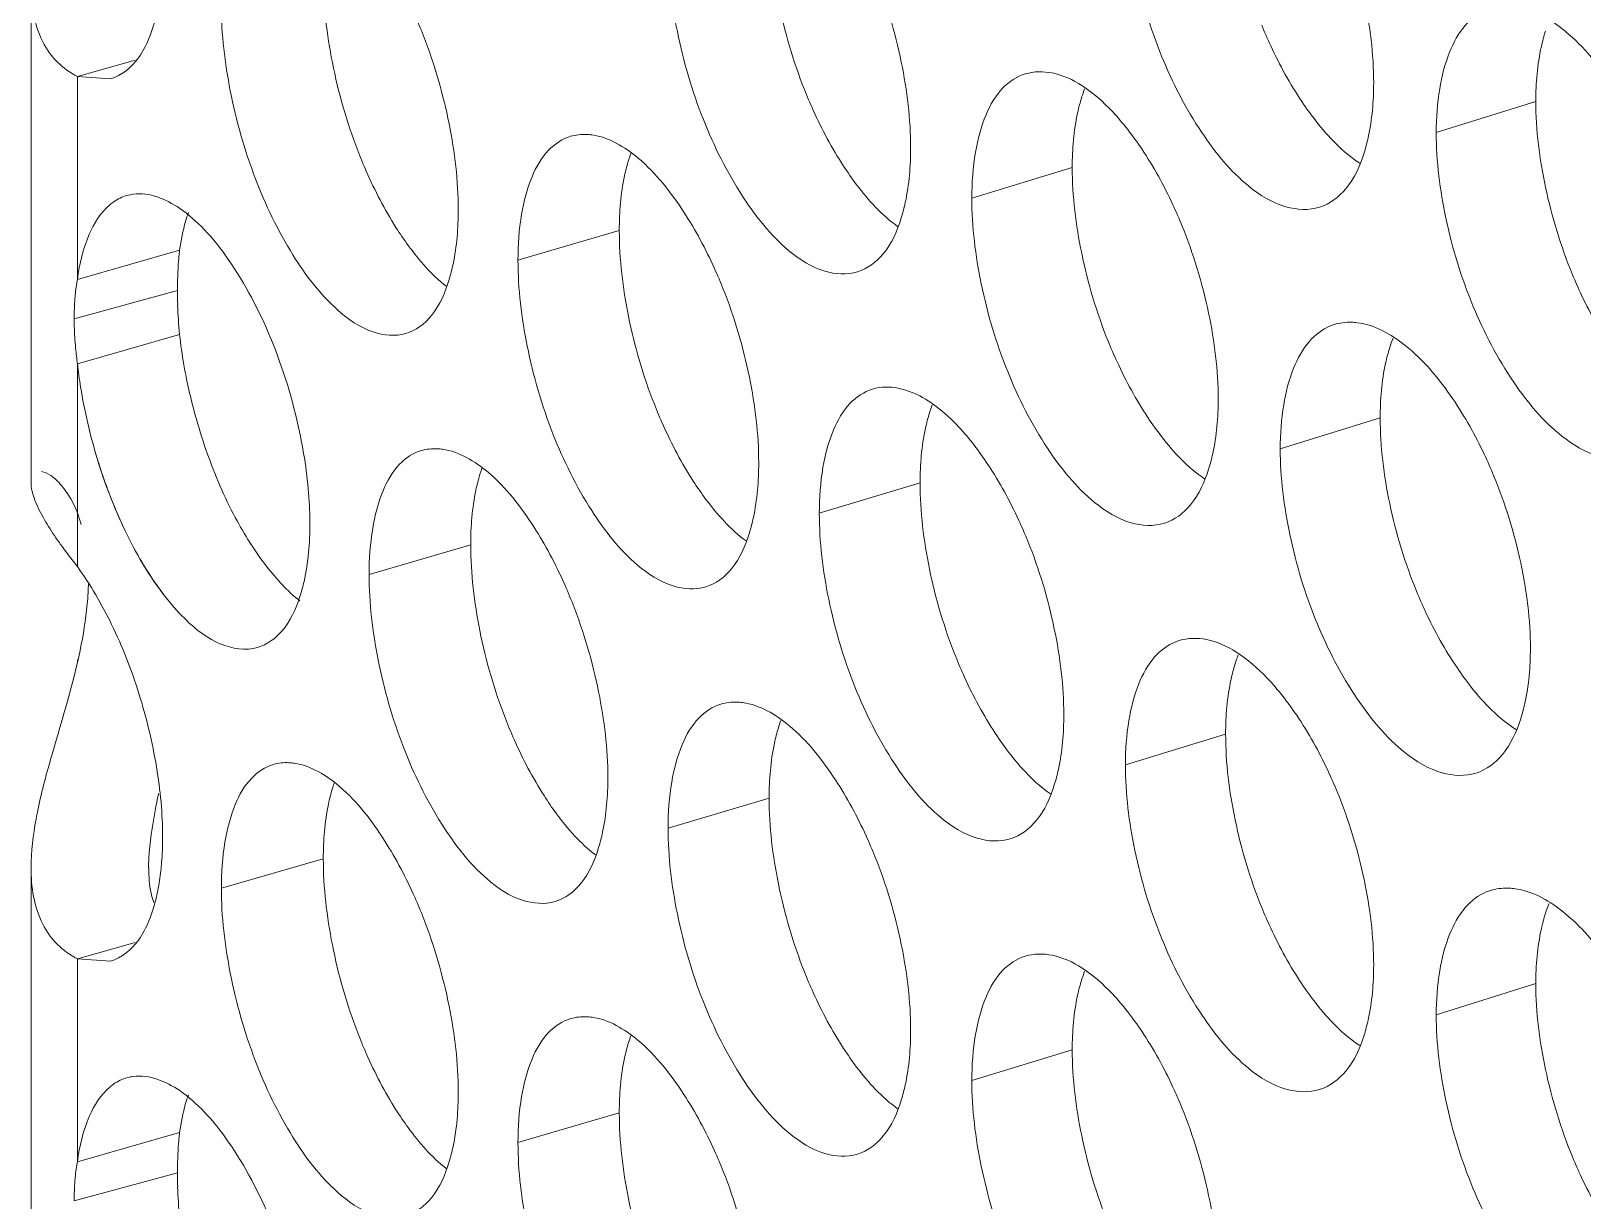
# Model space of a CAD drawing. Header units: millimetres. Extents: x 1177 to 4147, y 93 to 2194.
# Drawn here: x 2491.77 to 2505.62, y 975.15 to 985.6 of the extents above; entities that cross this region are included whole.
import ezdxf

# ---------------------------------------------------------------- set-up
doc = ezdxf.new("R2010")
doc.units = ezdxf.units.MM
doc.header["$LTSCALE"] = 0.1
doc.layers.get('0').update_dxf_attribs({"lineweight": 13})
doc.layers.add('标注', color=251, linetype='Continuous', lineweight=9)

# ---------------------------------------------------------------- blocks, each defined once
blk = doc.blocks.new('02')
for p, q in [((4328.801, 993.5), (4328.801, 999.845)), ((4329.392, 996.095), (4329.392, 998.682)), ((4328.801, 982.25), (4328.801, 988.593)), ((4329.392, 984.845), (4329.392, 987.432))]:
    blk.add_line(p, q)
at = {"layer": '标注'}
for p, q in [((4330.127, 998.891), (4329.392, 998.682)), ((4329.392, 998.682), (4329.813, 998.652)), ((4347.992, 998.365), (4346.722, 997.966)), ((4342.08, 997.521), (4340.799, 997.131)), ((4336.303, 996.719), (4335.011, 996.338)), ((4330.695, 996.467), (4329.392, 996.095)), ((4330.695, 996.467), (4329.392, 996.095)), ((4330.668, 995.953), (4329.351, 995.594)), ((4330.668, 995.953), (4329.351, 995.594)), ((4330.695, 995.391), (4329.392, 995.019)), ((4330.695, 995.391), (4329.392, 995.019)), ((4329.392, 992.432), (4329.392, 995.019)), ((4346.007, 994.329), (4344.733, 993.933)), ((4340.139, 993.499), (4338.854, 993.112)), ((4334.408, 992.71), (4333.112, 992.333)), ((4334.408, 992.71), (4333.112, 992.333)), ((4329.392, 991.21), (4329.392, 991.248)), ((4344.036, 990.298), (4342.758, 989.905)), ((4338.214, 989.482), (4336.925, 989.098)), ((4338.214, 989.482), (4336.925, 989.098)), ((4332.528, 988.707), (4331.228, 988.332)), ((4330.127, 987.641), (4329.392, 987.432)), ((4329.392, 987.432), (4329.813, 987.402)), ((4347.992, 987.115), (4346.722, 986.716)), ((4342.08, 986.271), (4340.799, 985.881)), ((4342.08, 986.271), (4340.799, 985.881)), ((4336.303, 985.469), (4335.011, 985.088)), ((4330.695, 985.217), (4329.392, 984.845)), ((4330.668, 984.703), (4329.351, 984.344))]:
    blk.add_line(p, q, dxfattribs=at)
for centre, radius, start, end in [((4344.003, 997.854), 1.889, 159.2059, 162.6715), ((4338.27, 997.048), 1.933, 160.2403, 163.0029), ((4330.173, 996.636), 0.55, 97.1735, 105.9366), ((4330.173, 996.636), 0.55, 97.1735, 105.9366), ((4331.697, 995.679), 2.342, 169.768, 173.6853), ((4331.697, 995.679), 2.342, 169.768, 173.6853), ((4335.848, 995.955), 5.18, 178.0496, 180.0207), ((4335.848, 995.955), 5.18, 178.0496, 180.0207), ((4336.345, 995.954), 5.677, 180.0086, 181.863), ((4336.345, 995.954), 5.677, 180.0086, 181.863), ((4336.687, 995.966), 6.02, 181.871, 185.483), ((4336.687, 995.966), 6.02, 181.871, 185.483), ((4336.712, 996.054), 6.053, 186.2893, 189.956), ((4336.712, 996.054), 6.053, 186.2893, 189.956), ((4345.609, 994.915), 0.633, 107.3212, 111.9576), ((4333.9, 995.641), 4.55, 185.3339, 187.8588), ((4333.9, 995.641), 4.55, 185.3339, 187.8588), ((4347.904, 994.664), 1.862, 158.5276, 162.4554), ((4342.076, 993.831), 1.903, 159.5485, 162.781), ((4336.39, 993.039), 1.95, 160.5892, 163.1153), ((4336.39, 993.039), 1.95, 160.5892, 163.1153), ((4343.627, 990.894), 0.623, 107.151, 111.3587), ((4345.946, 990.632), 1.875, 158.8656, 162.563), ((4340.165, 989.812), 1.918, 159.8933, 162.8914), ((4340.165, 989.812), 1.918, 159.8933, 162.8914), ((4334.526, 989.033), 1.966, 160.9402, 163.2288), ((4332.677, 988.598), 2.377, 177.2621, 180.0726), ((4347.607, 987.691), 0.642, 107.4921, 112.5473), ((4349.877, 987.45), 1.849, 158.192, 162.3487), ((4344.003, 986.604), 1.889, 159.2059, 162.6715), ((4344.003, 986.604), 1.889, 159.2059, 162.6715), ((4338.27, 985.798), 1.933, 160.2403, 163.0029), ((4330.173, 985.386), 0.55, 97.1735, 105.9366), ((4331.697, 984.429), 2.342, 169.768, 173.6853), ((4335.848, 984.705), 5.18, 178.0496, 180.0207), ((4336.345, 984.704), 5.677, 180.0086, 181.863), ((4336.687, 984.716), 6.02, 181.871, 185.483)]:
    blk.add_arc(centre, radius, start, end, dxfattribs=at)
for points, knots in [([(4342.758, 1001.155), (4342.758, 1000.788), (4342.853, 1000.032), (4343.179, 998.951), (4343.667, 998.002), (4344.099, 997.471), (4344.336, 997.279)], [0, 0, 0, 0, 0.256412, 0.529221, 0.786254, 1, 1, 1, 1]), ([(4338.214, 1000.732), (4338.214, 1000.365), (4338.307, 999.609), (4338.52, 998.879), (4338.664, 998.517)], [0, 0, 0, 0, 0.484725, 1, 1, 1, 1]), ([(4345.924, 998.602), (4345.924, 998.968), (4345.828, 999.724), (4345.607, 1000.451), (4345.459, 1000.811)], [0, 0, 0, 0, 0.484437, 1, 1, 1, 1]), ([(4336.925, 1000.348), (4336.925, 999.981), (4337.018, 999.225), (4337.335, 998.142), (4337.812, 997.191), (4338.234, 996.655), (4338.467, 996.461)], [0, 0, 0, 0, 0.256988, 0.530284, 0.787246, 1, 1, 1, 1]), ([(4333.805, 999.201), (4333.77, 999.29), (4333.629, 999.629), (4333.458, 999.955), (4333.312, 1000.183)], [0, 0, 0, 0, 0.260824, 1, 1, 1, 1]), ([(4332.528, 999.957), (4332.528, 999.59), (4332.618, 998.833), (4332.827, 998.102), (4332.967, 997.739)], [0, 0, 0, 0, 0.484841, 1, 1, 1, 1]), ([(4340.019, 997.773), (4340.019, 998.139), (4339.925, 998.895), (4339.709, 999.624), (4339.564, 999.986)], [0, 0, 0, 0, 0.484554, 1, 1, 1, 1]), ([(4328.801, 999.845), (4328.8, 999.6), (4328.855, 999.233), (4329.123, 998.854), (4329.299, 998.728), (4329.392, 998.682)], [0, 0, 0, 0, 0.536627, 0.771347, 1, 1, 1, 1]), ([(4331.228, 999.582), (4331.228, 999.219), (4331.318, 998.47), (4331.622, 997.395), (4332.079, 996.445), (4332.485, 995.905), (4332.711, 995.705)], [0, 0, 0, 0, 0.256731, 0.529807, 0.786809, 1, 1, 1, 1]), ([(4347.36, 999.534), (4347.258, 999.491), (4347.058, 999.333), (4346.865, 998.971), (4346.746, 998.502), (4346.722, 998.153), (4346.722, 997.966)], [0, 0, 0, 0, 0.188092, 0.412143, 0.683021, 1, 1, 1, 1]), ([(4348.939, 998.608), (4348.766, 998.861), (4348.428, 999.277), (4347.935, 999.551), (4347.711, 999.578)], [0, 0, 0, 0, 0.576575, 1, 1, 1, 1]), ([(4329.813, 998.652), (4329.956, 998.693), (4330.159, 998.864), (4330.317, 999.176), (4330.376, 999.37), (4330.401, 999.475)], [0, 0, 0, 0, 0.426718, 0.691609, 1, 1, 1, 1]), ([(4344.496, 999.336), (4344.532, 999.248), (4344.679, 998.911), (4344.857, 998.587), (4345.008, 998.361)], [0, 0, 0, 0, 0.260408, 1, 1, 1, 1]), ([(4334.249, 996.985), (4334.249, 997.352), (4334.157, 998.108), (4333.946, 998.838), (4333.805, 999.201)], [0, 0, 0, 0, 0.48467, 1, 1, 1, 1]), ([(4348.115, 999.261), (4348.095, 999.196), (4348.017, 998.903), (4347.992, 998.598), (4347.992, 998.365)], [0, 0, 0, 0, 0.226033, 1, 1, 1, 1]), ([(4342.966, 997.758), (4342.854, 997.926), (4342.627, 998.223), (4342.244, 998.565), (4341.855, 998.75), (4341.59, 998.749), (4341.48, 998.715)], [0, 0, 0, 0, 0.324351, 0.596195, 0.815556, 1, 1, 1, 1]), ([(4341.48, 998.715), (4341.372, 998.683), (4341.157, 998.538), (4340.95, 998.172), (4340.824, 997.689), (4340.799, 997.327), (4340.799, 997.131)], [0, 0, 0, 0, 0.184776, 0.405862, 0.677804, 1, 1, 1, 1]), ([(4345.802, 997.707), (4345.822, 997.772), (4345.899, 998.064), (4345.924, 998.368), (4345.924, 998.602)], [0, 0, 0, 0, 0.225969, 1, 1, 1, 1]), ([(4338.664, 998.517), (4338.699, 998.428), (4338.842, 998.091), (4339.016, 997.766), (4339.164, 997.539)], [0, 0, 0, 0, 0.260671, 1, 1, 1, 1]), ([(4342.2, 998.417), (4342.18, 998.352), (4342.104, 998.059), (4342.08, 997.755), (4342.08, 997.521)], [0, 0, 0, 0, 0.225626, 1, 1, 1, 1]), ([(4345.008, 998.361), (4345.065, 998.277), (4345.275, 997.986), (4345.529, 997.718), (4345.746, 997.576)], [0, 0, 0, 0, 0.280712, 1, 1, 1, 1]), ([(4347.992, 998.365), (4347.992, 997.998), (4348.089, 997.242), (4348.311, 996.515), (4348.46, 996.155)], [0, 0, 0, 0, 0.484532, 1, 1, 1, 1]), ([(4346.722, 997.966), (4346.722, 997.599), (4346.819, 996.843), (4347.149, 995.763), (4347.646, 994.816), (4348.084, 994.287), (4348.324, 994.097)], [0, 0, 0, 0, 0.256026, 0.528509, 0.78559, 1, 1, 1, 1]), ([(4335.681, 997.919), (4335.576, 997.888), (4335.362, 997.744), (4335.16, 997.379), (4335.035, 996.897), (4335.011, 996.535), (4335.011, 996.338)], [0, 0, 0, 0, 0.18233, 0.402579, 0.67547, 1, 1, 1, 1]), ([(4335.955, 997.937), (4335.931, 997.94), (4335.84, 997.949), (4335.747, 997.938), (4335.681, 997.919)], [0, 0, 0, 0, 0.259303, 1, 1, 1, 1]), ([(4337.128, 996.95), (4336.963, 997.204), (4336.645, 997.62), (4336.171, 997.906), (4335.955, 997.937)], [0, 0, 0, 0, 0.581214, 1, 1, 1, 1]), ([(4339.899, 996.879), (4339.919, 996.944), (4339.995, 997.236), (4340.019, 997.54), (4340.019, 997.773)], [0, 0, 0, 0, 0.225563, 1, 1, 1, 1]), ([(4343.479, 996.781), (4343.443, 996.87), (4343.296, 997.208), (4343.118, 997.532), (4342.966, 997.758)], [0, 0, 0, 0, 0.260387, 1, 1, 1, 1]), ([(4332.967, 997.739), (4333.001, 997.65), (4333.141, 997.311), (4333.311, 996.985), (4333.455, 996.757)], [0, 0, 0, 0, 0.260931, 1, 1, 1, 1]), ([(4336.421, 997.614), (4336.401, 997.549), (4336.327, 997.256), (4336.303, 996.952), (4336.303, 996.719)], [0, 0, 0, 0, 0.225225, 1, 1, 1, 1]), ([(4345.235, 997.015), (4345.365, 997.056), (4345.625, 997.256), (4345.75, 997.544), (4345.802, 997.707)], [0, 0, 0, 0, 0.444646, 1, 1, 1, 1]), ([(4339.164, 997.539), (4339.217, 997.458), (4339.414, 997.176), (4339.651, 996.915), (4339.853, 996.77)], [0, 0, 0, 0, 0.279659, 1, 1, 1, 1]), ([(4342.08, 997.521), (4342.08, 997.155), (4342.174, 996.398), (4342.391, 995.67), (4342.537, 995.309)], [0, 0, 0, 0, 0.484648, 1, 1, 1, 1]), ([(4330.022, 997.166), (4329.963, 997.149), (4329.887, 997.111), (4329.821, 997.06), (4329.805, 997.047)], [0, 0, 0, 0, 0.740858, 1, 1, 1, 1]), ([(4330.022, 997.166), (4329.963, 997.149), (4329.887, 997.111), (4329.821, 997.06), (4329.805, 997.047)], [0, 0, 0, 0, 0.740858, 1, 1, 1, 1]), ([(4331.316, 996.35), (4331.223, 996.484), (4331.035, 996.722), (4330.662, 997.059), (4330.309, 997.208), (4330.104, 997.183)], [0, 0, 0, 0, 0.320968, 0.5929, 1, 1, 1, 1]), ([(4331.316, 996.35), (4331.223, 996.484), (4331.035, 996.722), (4330.662, 997.059), (4330.309, 997.208), (4330.104, 997.183)], [0, 0, 0, 0, 0.320968, 0.5929, 1, 1, 1, 1]), ([(4344.336, 997.279), (4344.475, 997.167), (4344.755, 996.992), (4345.098, 996.973), (4345.235, 997.015)], [0, 0, 0, 0, 0.555309, 1, 1, 1, 1]), ([(4329.805, 997.047), (4329.689, 996.948), (4329.497, 996.636), (4329.419, 996.292), (4329.392, 996.095)], [0, 0, 0, 0, 0.434523, 1, 1, 1, 1]), ([(4329.805, 997.047), (4329.689, 996.948), (4329.497, 996.636), (4329.419, 996.292), (4329.392, 996.095)], [0, 0, 0, 0, 0.434523, 1, 1, 1, 1]), ([(4334.132, 996.092), (4334.152, 996.157), (4334.226, 996.449), (4334.249, 996.752), (4334.249, 996.985)], [0, 0, 0, 0, 0.225161, 1, 1, 1, 1]), ([(4340.799, 997.131), (4340.799, 996.765), (4340.893, 996.008), (4341.216, 994.927), (4341.7, 993.977), (4342.129, 993.444), (4342.365, 993.252)], [0, 0, 0, 0, 0.256604, 0.529576, 0.786585, 1, 1, 1, 1]), ([(4330.808, 996.946), (4330.795, 996.91), (4330.744, 996.753), (4330.712, 996.592), (4330.695, 996.467)], [0, 0, 0, 0, 0.232223, 1, 1, 1, 1]), ([(4330.808, 996.946), (4330.795, 996.91), (4330.744, 996.753), (4330.712, 996.592), (4330.695, 996.467)], [0, 0, 0, 0, 0.232223, 1, 1, 1, 1]), ([(4337.629, 995.97), (4337.594, 996.059), (4337.45, 996.397), (4337.276, 996.722), (4337.128, 996.95)], [0, 0, 0, 0, 0.26065, 1, 1, 1, 1]), ([(4339.34, 996.19), (4339.469, 996.229), (4339.727, 996.429), (4339.848, 996.716), (4339.899, 996.879)], [0, 0, 0, 0, 0.441719, 1, 1, 1, 1]), ([(4343.941, 994.571), (4343.941, 994.937), (4343.845, 995.693), (4343.626, 996.421), (4343.479, 996.781)], [0, 0, 0, 0, 0.484476, 1, 1, 1, 1]), ([(4333.455, 996.757), (4333.505, 996.679), (4333.689, 996.407), (4333.909, 996.154), (4334.096, 996.008)], [0, 0, 0, 0, 0.278486, 1, 1, 1, 1]), ([(4336.303, 996.719), (4336.303, 996.352), (4336.395, 995.596), (4336.607, 994.866), (4336.75, 994.503)], [0, 0, 0, 0, 0.484764, 1, 1, 1, 1]), ([(4330.695, 996.467), (4330.692, 996.44), (4330.68, 996.328), (4330.674, 996.216), (4330.671, 996.131)], [0, 0, 0, 0, 0.242582, 1, 1, 1, 1]), ([(4330.695, 996.467), (4330.692, 996.44), (4330.68, 996.328), (4330.674, 996.216), (4330.671, 996.131)], [0, 0, 0, 0, 0.242582, 1, 1, 1, 1]), ([(4338.467, 996.461), (4338.602, 996.349), (4338.872, 996.173), (4339.207, 996.149), (4339.34, 996.19)], [0, 0, 0, 0, 0.557203, 1, 1, 1, 1]), ([(4332.225, 994.15), (4332.14, 994.557), (4331.905, 995.323), (4331.535, 996.037), (4331.316, 996.35)], [0, 0, 0, 0, 0.521078, 1, 1, 1, 1]), ([(4332.225, 994.15), (4332.14, 994.557), (4331.905, 995.323), (4331.535, 996.037), (4331.316, 996.35)], [0, 0, 0, 0, 0.521078, 1, 1, 1, 1]), ([(4335.011, 996.338), (4335.011, 995.972), (4335.103, 995.217), (4335.417, 994.135), (4335.888, 993.184), (4336.305, 992.647), (4336.536, 992.451)], [0, 0, 0, 0, 0.257025, 0.530351, 0.787311, 1, 1, 1, 1]), ([(4333.581, 995.405), (4333.709, 995.442), (4333.965, 995.643), (4334.083, 995.929), (4334.132, 996.092)], [0, 0, 0, 0, 0.438663, 1, 1, 1, 1]), ([(4338.081, 993.756), (4338.081, 994.122), (4337.987, 994.878), (4337.773, 995.607), (4337.629, 995.97)], [0, 0, 0, 0, 0.484593, 1, 1, 1, 1]), ([(4348.46, 996.155), (4348.496, 996.067), (4348.645, 995.73), (4348.826, 995.408), (4348.98, 995.183)], [0, 0, 0, 0, 0.260232, 1, 1, 1, 1]), ([(4329.369, 995.936), (4329.366, 995.909), (4329.355, 995.795), (4329.351, 995.681), (4329.351, 995.594)], [0, 0, 0, 0, 0.240746, 1, 1, 1, 1]), ([(4329.369, 995.936), (4329.366, 995.909), (4329.355, 995.795), (4329.351, 995.681), (4329.351, 995.594)], [0, 0, 0, 0, 0.240746, 1, 1, 1, 1]), ([(4329.351, 995.594), (4329.351, 995.563), (4329.353, 995.438), (4329.36, 995.313), (4329.369, 995.218)], [0, 0, 0, 0, 0.242279, 1, 1, 1, 1]), ([(4329.351, 995.594), (4329.351, 995.563), (4329.353, 995.438), (4329.36, 995.313), (4329.369, 995.218)], [0, 0, 0, 0, 0.242279, 1, 1, 1, 1]), ([(4332.711, 995.705), (4332.843, 995.587), (4333.109, 995.399), (4333.448, 995.366), (4333.581, 995.405)], [0, 0, 0, 0, 0.561342, 1, 1, 1, 1]), ([(4345.373, 995.502), (4345.27, 995.46), (4345.069, 995.304), (4344.876, 994.941), (4344.756, 994.472), (4344.733, 994.121), (4344.733, 993.933)], [0, 0, 0, 0, 0.187225, 0.410841, 0.682034, 1, 1, 1, 1]), ([(4345.714, 995.543), (4345.689, 995.546), (4345.59, 995.554), (4345.49, 995.541), (4345.421, 995.519)], [0, 0, 0, 0, 0.259055, 1, 1, 1, 1]), ([(4346.933, 994.57), (4346.761, 994.823), (4346.426, 995.239), (4345.936, 995.515), (4345.714, 995.543)], [0, 0, 0, 0, 0.577332, 1, 1, 1, 1]), ([(4342.537, 995.309), (4342.573, 995.22), (4342.718, 994.883), (4342.895, 994.559), (4343.045, 994.332)], [0, 0, 0, 0, 0.260496, 1, 1, 1, 1]), ([(4346.129, 995.225), (4346.108, 995.16), (4346.031, 994.867), (4346.007, 994.563), (4346.007, 994.329)], [0, 0, 0, 0, 0.225897, 1, 1, 1, 1]), ([(4329.392, 995.019), (4329.403, 994.92), (4329.459, 994.512), (4329.554, 994.11), (4329.644, 993.812)], [0, 0, 0, 0, 0.243528, 1, 1, 1, 1]), ([(4329.392, 995.019), (4329.403, 994.92), (4329.459, 994.512), (4329.554, 994.11), (4329.644, 993.812)], [0, 0, 0, 0, 0.243528, 1, 1, 1, 1]), ([(4330.75, 995.007), (4330.762, 994.939), (4330.815, 994.661), (4330.885, 994.387), (4330.947, 994.184)], [0, 0, 0, 0, 0.247361, 1, 1, 1, 1]), ([(4330.75, 995.007), (4330.762, 994.939), (4330.815, 994.661), (4330.885, 994.387), (4330.947, 994.184)], [0, 0, 0, 0, 0.247361, 1, 1, 1, 1]), ([(4339.532, 994.695), (4339.425, 994.663), (4339.21, 994.518), (4339.005, 994.153), (4338.879, 993.671), (4338.854, 993.308), (4338.854, 993.112)], [0, 0, 0, 0, 0.183968, 0.404776, 0.677031, 1, 1, 1, 1]), ([(4341.005, 993.734), (4340.894, 993.902), (4340.692, 994.168), (4340.368, 994.473), (4340.08, 994.651), (4339.797, 994.734), (4339.613, 994.72), (4339.532, 994.695)], [0, 0, 0, 0, 0.324474, 0.533713, 0.711862, 0.863947, 1, 1, 1, 1]), ([(4336.75, 994.503), (4336.785, 994.414), (4336.926, 994.076), (4337.099, 993.751), (4337.246, 993.524)], [0, 0, 0, 0, 0.260758, 1, 1, 1, 1]), ([(4340.259, 994.394), (4340.239, 994.329), (4340.164, 994.037), (4340.139, 993.733), (4340.139, 993.499)], [0, 0, 0, 0, 0.225492, 1, 1, 1, 1]), ([(4343.819, 993.676), (4343.84, 993.741), (4343.916, 994.033), (4343.941, 994.337), (4343.941, 994.571)], [0, 0, 0, 0, 0.225833, 1, 1, 1, 1]), ([(4347.454, 993.596), (4347.417, 993.684), (4347.268, 994.021), (4347.087, 994.345), (4346.933, 994.57)], [0, 0, 0, 0, 0.260211, 1, 1, 1, 1]), ([(4343.045, 994.332), (4343.1, 994.25), (4343.306, 993.961), (4343.555, 993.696), (4343.766, 993.552)], [0, 0, 0, 0, 0.280375, 1, 1, 1, 1]), ([(4346.007, 994.329), (4346.007, 993.962), (4346.102, 993.206), (4346.323, 992.479), (4346.471, 992.118)], [0, 0, 0, 0, 0.484571, 1, 1, 1, 1]), ([(4330.947, 994.184), (4330.977, 994.084), (4331.104, 993.699), (4331.264, 993.324), (4331.406, 993.058)], [0, 0, 0, 0, 0.257432, 1, 1, 1, 1]), ([(4330.947, 994.184), (4330.977, 994.084), (4331.104, 993.699), (4331.264, 993.324), (4331.406, 993.058)], [0, 0, 0, 0, 0.257432, 1, 1, 1, 1]), ([(4332.357, 992.982), (4332.357, 993.075), (4332.344, 993.467), (4332.287, 993.857), (4332.225, 994.15)], [0, 0, 0, 0, 0.236743, 1, 1, 1, 1]), ([(4332.357, 992.982), (4332.357, 993.075), (4332.344, 993.467), (4332.287, 993.857), (4332.225, 994.15)], [0, 0, 0, 0, 0.236743, 1, 1, 1, 1]), ([(4348.324, 994.097), (4348.466, 993.985), (4348.753, 993.81), (4349.101, 993.795), (4349.24, 993.839)], [0, 0, 0, 0, 0.554103, 1, 1, 1, 1]), ([(4329.644, 993.812), (4329.675, 993.712), (4329.801, 993.327), (4329.962, 992.952), (4330.104, 992.686)], [0, 0, 0, 0, 0.257377, 1, 1, 1, 1]), ([(4329.644, 993.812), (4329.762, 993.425), (4330.041, 992.724), (4330.459, 992.087), (4330.696, 991.836)], [0, 0, 0, 0, 0.540054, 1, 1, 1, 1]), ([(4333.779, 993.913), (4333.673, 993.882), (4333.461, 993.738), (4333.26, 993.374), (4333.136, 992.892), (4333.112, 992.529), (4333.112, 992.333)], [0, 0, 0, 0, 0.181499, 0.401469, 0.674683, 1, 1, 1, 1]), ([(4333.779, 993.913), (4333.673, 993.882), (4333.461, 993.738), (4333.26, 993.374), (4333.136, 992.892), (4333.112, 992.529), (4333.112, 992.333)], [0, 0, 0, 0, 0.181499, 0.401469, 0.674683, 1, 1, 1, 1]), ([(4334.048, 993.929), (4334.025, 993.933), (4333.935, 993.941), (4333.843, 993.931), (4333.779, 993.913)], [0, 0, 0, 0, 0.259359, 1, 1, 1, 1]), ([(4334.048, 993.929), (4334.025, 993.933), (4333.935, 993.941), (4333.843, 993.931), (4333.779, 993.913)], [0, 0, 0, 0, 0.259359, 1, 1, 1, 1]), ([(4335.213, 992.939), (4335.049, 993.194), (4334.734, 993.61), (4334.263, 993.898), (4334.048, 993.929)], [0, 0, 0, 0, 0.582011, 1, 1, 1, 1]), ([(4335.213, 992.939), (4335.049, 993.194), (4334.734, 993.61), (4334.263, 993.898), (4334.048, 993.929)], [0, 0, 0, 0, 0.582011, 1, 1, 1, 1]), ([(4344.733, 993.933), (4344.733, 993.567), (4344.829, 992.81), (4345.156, 991.729), (4345.649, 990.782), (4346.084, 990.252), (4346.323, 990.061)], [0, 0, 0, 0, 0.256219, 0.528865, 0.785923, 1, 1, 1, 1]), ([(4328.932, 993.645), (4328.974, 993.64), (4329.073, 993.59), (4329.281, 993.385), (4329.389, 993.149), (4329.441, 992.971)], [0, 0, 0, 0, 0.148198, 0.361925, 1, 1, 1, 1]), ([(4334.524, 993.605), (4334.505, 993.54), (4334.431, 993.247), (4334.408, 992.944), (4334.408, 992.71)], [0, 0, 0, 0, 0.225092, 1, 1, 1, 1]), ([(4334.524, 993.605), (4334.505, 993.54), (4334.431, 993.247), (4334.408, 992.944), (4334.408, 992.71)], [0, 0, 0, 0, 0.225092, 1, 1, 1, 1]), ([(4337.962, 992.862), (4337.982, 992.927), (4338.056, 993.219), (4338.081, 993.523), (4338.081, 993.756)], [0, 0, 0, 0, 0.225428, 1, 1, 1, 1]), ([(4341.514, 992.756), (4341.478, 992.845), (4341.332, 993.183), (4341.155, 993.507), (4341.005, 993.734)], [0, 0, 0, 0, 0.260475, 1, 1, 1, 1]), ([(4343.255, 992.985), (4343.385, 993.025), (4343.644, 993.225), (4343.768, 993.514), (4343.819, 993.676)], [0, 0, 0, 0, 0.443684, 1, 1, 1, 1]), ([(4347.923, 991.388), (4347.923, 991.754), (4347.825, 992.509), (4347.603, 993.236), (4347.454, 993.596)], [0, 0, 0, 0, 0.484398, 1, 1, 1, 1]), ([(4328.954, 993.061), (4328.91, 993.141), (4328.841, 993.281), (4328.801, 993.436), (4328.801, 993.5)], [0, 0, 0, 0, 0.58968, 1, 1, 1, 1]), ([(4337.246, 993.524), (4337.297, 993.444), (4337.491, 993.165), (4337.721, 992.907), (4337.919, 992.761)], [0, 0, 0, 0, 0.279282, 1, 1, 1, 1]), ([(4340.139, 993.499), (4340.139, 993.133), (4340.233, 992.376), (4340.448, 991.647), (4340.593, 991.286)], [0, 0, 0, 0, 0.484687, 1, 1, 1, 1]), ([(4342.365, 993.252), (4342.502, 993.14), (4342.779, 992.964), (4343.119, 992.944), (4343.255, 992.985)], [0, 0, 0, 0, 0.555929, 1, 1, 1, 1]), ([(4329.392, 992.432), (4329.347, 992.489), (4329.191, 992.691), (4329.044, 992.901), (4328.954, 993.061)], [0, 0, 0, 0, 0.283462, 1, 1, 1, 1]), ([(4331.406, 993.058), (4331.522, 992.842), (4331.761, 992.459), (4332.068, 992.123), (4332.228, 991.996)], [0, 0, 0, 0, 0.545672, 1, 1, 1, 1]), ([(4331.406, 993.058), (4331.522, 992.842), (4331.761, 992.459), (4332.068, 992.123), (4332.228, 991.996)], [0, 0, 0, 0, 0.545672, 1, 1, 1, 1]), ([(4338.854, 993.112), (4338.854, 992.746), (4338.948, 991.989), (4339.268, 990.907), (4339.749, 989.957), (4340.174, 989.422), (4340.408, 989.229)], [0, 0, 0, 0, 0.256797, 0.52993, 0.786916, 1, 1, 1, 1]), ([(4332.225, 992.039), (4332.248, 992.107), (4332.331, 992.414), (4332.357, 992.735), (4332.357, 992.982)], [0, 0, 0, 0, 0.223003, 1, 1, 1, 1]), ([(4332.225, 992.039), (4332.248, 992.107), (4332.331, 992.414), (4332.357, 992.735), (4332.357, 992.982)], [0, 0, 0, 0, 0.223003, 1, 1, 1, 1]), ([(4335.709, 991.958), (4335.674, 992.047), (4335.532, 992.385), (4335.36, 992.711), (4335.213, 992.939)], [0, 0, 0, 0, 0.260737, 1, 1, 1, 1]), ([(4335.709, 991.958), (4335.674, 992.047), (4335.532, 992.385), (4335.36, 992.711), (4335.213, 992.939)], [0, 0, 0, 0, 0.260737, 1, 1, 1, 1]), ([(4337.405, 992.174), (4337.534, 992.212), (4337.791, 992.412), (4337.911, 992.699), (4337.962, 992.862)], [0, 0, 0, 0, 0.440715, 1, 1, 1, 1]), ([(4330.104, 992.686), (4330.148, 992.604), (4330.32, 992.303), (4330.523, 992.02), (4330.696, 991.836)], [0, 0, 0, 0, 0.271397, 1, 1, 1, 1]), ([(4334.408, 992.71), (4334.408, 992.344), (4334.499, 991.587), (4334.709, 990.857), (4334.851, 990.494)], [0, 0, 0, 0, 0.484802, 1, 1, 1, 1]), ([(4334.408, 992.71), (4334.408, 992.344), (4334.499, 991.587), (4334.709, 990.857), (4334.851, 990.494)], [0, 0, 0, 0, 0.484802, 1, 1, 1, 1]), ([(4341.972, 990.545), (4341.972, 990.911), (4341.877, 991.667), (4341.66, 992.395), (4341.514, 992.756)], [0, 0, 0, 0, 0.484515, 1, 1, 1, 1]), ([(4330.479, 988.983), (4330.479, 989.282), (4330.418, 989.903), (4330.199, 990.816), (4329.861, 991.677), (4329.56, 992.202), (4329.392, 992.432)], [0, 0, 0, 0, 0.24518, 0.507954, 0.766556, 1, 1, 1, 1]), ([(4336.536, 992.451), (4336.67, 992.338), (4336.938, 992.16), (4337.272, 992.134), (4337.405, 992.174)], [0, 0, 0, 0, 0.558251, 1, 1, 1, 1]), ([(4329.532, 992.212), (4329.531, 992.15), (4329.518, 991.89), (4329.479, 991.632), (4329.441, 991.438)], [0, 0, 0, 0, 0.238404, 1, 1, 1, 1]), ([(4333.112, 992.333), (4333.112, 991.968), (4333.203, 991.216), (4333.511, 990.138), (4333.976, 989.187), (4334.388, 988.649), (4334.616, 988.451)], [0, 0, 0, 0, 0.25688, 0.530083, 0.787064, 1, 1, 1, 1]), ([(4333.112, 992.333), (4333.112, 991.968), (4333.203, 991.216), (4333.511, 990.138), (4333.976, 989.187), (4334.388, 988.649), (4334.616, 988.451)], [0, 0, 0, 0, 0.25688, 0.530083, 0.787064, 1, 1, 1, 1]), ([(4331.69, 991.402), (4331.811, 991.437), (4332.057, 991.619), (4332.175, 991.888), (4332.225, 992.039)], [0, 0, 0, 0, 0.441393, 1, 1, 1, 1]), ([(4331.69, 991.402), (4331.811, 991.437), (4332.057, 991.619), (4332.175, 991.888), (4332.225, 992.039)], [0, 0, 0, 0, 0.441393, 1, 1, 1, 1]), ([(4346.471, 992.118), (4346.507, 992.03), (4346.655, 991.693), (4346.834, 991.37), (4346.987, 991.145)], [0, 0, 0, 0, 0.26032, 1, 1, 1, 1]), ([(4330.696, 991.836), (4330.844, 991.68), (4331.132, 991.424), (4331.537, 991.358), (4331.69, 991.402)], [0, 0, 0, 0, 0.574979, 1, 1, 1, 1]), ([(4330.696, 991.836), (4330.844, 991.68), (4331.132, 991.424), (4331.537, 991.358), (4331.69, 991.402)], [0, 0, 0, 0, 0.574979, 1, 1, 1, 1]), ([(4336.157, 989.743), (4336.157, 990.11), (4336.065, 990.866), (4335.852, 991.595), (4335.709, 991.958)], [0, 0, 0, 0, 0.484632, 1, 1, 1, 1]), ([(4336.157, 989.743), (4336.157, 990.11), (4336.065, 990.866), (4335.852, 991.595), (4335.709, 991.958)], [0, 0, 0, 0, 0.484632, 1, 1, 1, 1]), ([(4329.441, 991.438), (4329.339, 990.919), (4329.098, 990.188), (4328.856, 989.246), (4328.801, 988.801), (4328.801, 988.595)], [0, 0, 0, 0, 0.543055, 0.787808, 1, 1, 1, 1]), ([(4343.4, 991.475), (4343.297, 991.435), (4343.095, 991.279), (4342.901, 990.917), (4342.782, 990.446), (4342.758, 990.094), (4342.758, 989.905)], [0, 0, 0, 0, 0.186349, 0.409523, 0.681034, 1, 1, 1, 1]), ([(4344.942, 990.537), (4344.829, 990.705), (4344.599, 991.002), (4344.213, 991.343), (4343.82, 991.526), (4343.554, 991.524), (4343.443, 991.49)], [0, 0, 0, 0, 0.323685, 0.595295, 0.814917, 1, 1, 1, 1]), ([(4340.593, 991.286), (4340.628, 991.197), (4340.773, 990.859), (4340.948, 990.535), (4341.097, 990.308)], [0, 0, 0, 0, 0.260583, 1, 1, 1, 1]), ([(4347.799, 990.492), (4347.82, 990.557), (4347.897, 990.849), (4347.923, 991.154), (4347.923, 991.388)], [0, 0, 0, 0, 0.226105, 1, 1, 1, 1]), ([(4344.157, 991.193), (4344.137, 991.128), (4344.06, 990.836), (4344.036, 990.531), (4344.036, 990.298)], [0, 0, 0, 0, 0.225761, 1, 1, 1, 1]), ([(4346.987, 991.145), (4347.044, 991.06), (4347.259, 990.765), (4347.519, 990.496), (4347.74, 990.354)], [0, 0, 0, 0, 0.281036, 1, 1, 1, 1]), ([(4337.599, 990.68), (4337.493, 990.648), (4337.279, 990.504), (4337.075, 990.139), (4336.95, 989.657), (4336.925, 989.294), (4336.925, 989.098)], [0, 0, 0, 0, 0.183153, 0.403682, 0.676253, 1, 1, 1, 1]), ([(4337.599, 990.68), (4337.493, 990.648), (4337.279, 990.504), (4337.075, 990.139), (4336.95, 989.657), (4336.925, 989.294), (4336.925, 989.098)], [0, 0, 0, 0, 0.183153, 0.403682, 0.676253, 1, 1, 1, 1]), ([(4337.876, 990.699), (4337.853, 990.702), (4337.76, 990.71), (4337.665, 990.7), (4337.599, 990.68)], [0, 0, 0, 0, 0.259249, 1, 1, 1, 1]), ([(4337.876, 990.699), (4337.853, 990.702), (4337.76, 990.71), (4337.665, 990.7), (4337.599, 990.68)], [0, 0, 0, 0, 0.259249, 1, 1, 1, 1]), ([(4339.059, 989.715), (4338.893, 989.968), (4338.571, 990.385), (4338.094, 990.669), (4337.876, 990.699)], [0, 0, 0, 0, 0.580424, 1, 1, 1, 1]), ([(4339.059, 989.715), (4338.893, 989.968), (4338.571, 990.385), (4338.094, 990.669), (4337.876, 990.699)], [0, 0, 0, 0, 0.580424, 1, 1, 1, 1]), ([(4334.851, 990.494), (4334.885, 990.405), (4335.026, 990.067), (4335.197, 989.741), (4335.343, 989.513)], [0, 0, 0, 0, 0.260845, 1, 1, 1, 1]), ([(4334.851, 990.494), (4334.885, 990.405), (4335.026, 990.067), (4335.197, 989.741), (4335.343, 989.513)], [0, 0, 0, 0, 0.260845, 1, 1, 1, 1]), ([(4341.851, 989.65), (4341.872, 989.715), (4341.948, 990.007), (4341.972, 990.311), (4341.972, 990.545)], [0, 0, 0, 0, 0.225697, 1, 1, 1, 1]), ([(4345.459, 989.561), (4345.422, 989.65), (4345.274, 989.987), (4345.095, 990.311), (4344.942, 990.537)], [0, 0, 0, 0, 0.260299, 1, 1, 1, 1]), ([(4347.23, 989.8), (4347.361, 989.841), (4347.621, 990.041), (4347.747, 990.33), (4347.799, 990.492)], [0, 0, 0, 0, 0.445594, 1, 1, 1, 1]), ([(4338.332, 990.377), (4338.312, 990.312), (4338.238, 990.019), (4338.214, 989.715), (4338.214, 989.482)], [0, 0, 0, 0, 0.225358, 1, 1, 1, 1]), ([(4338.332, 990.377), (4338.312, 990.312), (4338.238, 990.019), (4338.214, 989.715), (4338.214, 989.482)], [0, 0, 0, 0, 0.225358, 1, 1, 1, 1]), ([(4341.097, 990.308), (4341.151, 990.226), (4341.353, 989.941), (4341.595, 989.678), (4341.802, 989.534)], [0, 0, 0, 0, 0.280024, 1, 1, 1, 1]), ([(4344.036, 990.298), (4344.036, 989.931), (4344.131, 989.175), (4344.35, 988.447), (4344.496, 988.086)], [0, 0, 0, 0, 0.48461, 1, 1, 1, 1]), ([(4346.323, 990.061), (4346.463, 989.949), (4346.747, 989.774), (4347.092, 989.756), (4347.23, 989.8)], [0, 0, 0, 0, 0.554701, 1, 1, 1, 1]), ([(4331.891, 989.91), (4331.787, 989.88), (4331.575, 989.737), (4331.375, 989.374), (4331.252, 988.892), (4331.228, 988.529), (4331.228, 988.332)], [0, 0, 0, 0, 0.180661, 0.40035, 0.673891, 1, 1, 1, 1]), ([(4332.157, 989.926), (4332.134, 989.929), (4332.046, 989.938), (4331.955, 989.929), (4331.891, 989.91)], [0, 0, 0, 0, 0.259416, 1, 1, 1, 1]), ([(4333.312, 988.933), (4333.15, 989.188), (4332.839, 989.604), (4332.371, 989.894), (4332.157, 989.926)], [0, 0, 0, 0, 0.582814, 1, 1, 1, 1]), ([(4342.758, 989.905), (4342.758, 989.538), (4342.853, 988.782), (4343.179, 987.701), (4343.667, 986.752), (4344.099, 986.221), (4344.336, 986.029)], [0, 0, 0, 0, 0.256412, 0.529221, 0.786254, 1, 1, 1, 1]), ([(4336.039, 988.85), (4336.059, 988.914), (4336.133, 989.207), (4336.157, 989.51), (4336.157, 989.743)], [0, 0, 0, 0, 0.225294, 1, 1, 1, 1]), ([(4336.039, 988.85), (4336.059, 988.914), (4336.133, 989.207), (4336.157, 989.51), (4336.157, 989.743)], [0, 0, 0, 0, 0.225294, 1, 1, 1, 1]), ([(4339.564, 988.736), (4339.528, 988.825), (4339.384, 989.162), (4339.208, 989.487), (4339.059, 989.715)], [0, 0, 0, 0, 0.260562, 1, 1, 1, 1]), ([(4339.564, 988.736), (4339.528, 988.825), (4339.384, 989.162), (4339.208, 989.487), (4339.059, 989.715)], [0, 0, 0, 0, 0.260562, 1, 1, 1, 1]), ([(4341.29, 988.96), (4341.419, 989), (4341.678, 989.2), (4341.8, 989.488), (4341.851, 989.65)], [0, 0, 0, 0, 0.442709, 1, 1, 1, 1]), ([(4330.426, 989.539), (4330.411, 989.467), (4330.357, 989.193), (4330.313, 988.916), (4330.304, 988.711)], [0, 0, 0, 0, 0.264477, 1, 1, 1, 1]), ([(4332.643, 989.601), (4332.624, 989.536), (4332.551, 989.243), (4332.528, 988.94), (4332.528, 988.707)], [0, 0, 0, 0, 0.22496, 1, 1, 1, 1]), ([(4335.343, 989.513), (4335.393, 989.434), (4335.582, 989.159), (4335.807, 988.903), (4336, 988.757)], [0, 0, 0, 0, 0.27889, 1, 1, 1, 1]), ([(4335.343, 989.513), (4335.393, 989.434), (4335.582, 989.159), (4335.807, 988.903), (4336, 988.757)], [0, 0, 0, 0, 0.27889, 1, 1, 1, 1]), ([(4338.214, 989.482), (4338.214, 989.115), (4338.307, 988.359), (4338.52, 987.629), (4338.664, 987.267)], [0, 0, 0, 0, 0.484725, 1, 1, 1, 1]), ([(4338.214, 989.482), (4338.214, 989.115), (4338.307, 988.359), (4338.52, 987.629), (4338.664, 987.267)], [0, 0, 0, 0, 0.484725, 1, 1, 1, 1]), ([(4345.924, 987.352), (4345.924, 987.718), (4345.828, 988.474), (4345.607, 989.201), (4345.459, 989.561)], [0, 0, 0, 0, 0.484437, 1, 1, 1, 1]), ([(4336.925, 989.098), (4336.925, 988.731), (4337.018, 987.975), (4337.335, 986.892), (4337.812, 985.941), (4338.234, 985.405), (4338.467, 985.211)], [0, 0, 0, 0, 0.256988, 0.530284, 0.787246, 1, 1, 1, 1]), ([(4336.925, 989.098), (4336.925, 988.731), (4337.018, 987.975), (4337.335, 986.892), (4337.812, 985.941), (4338.234, 985.405), (4338.467, 985.211)], [0, 0, 0, 0, 0.256988, 0.530284, 0.787246, 1, 1, 1, 1]), ([(4340.408, 989.229), (4340.545, 989.117), (4340.818, 988.941), (4341.155, 988.919), (4341.29, 988.96)], [0, 0, 0, 0, 0.55656, 1, 1, 1, 1]), ([(4330.457, 988.557), (4330.46, 988.591), (4330.474, 988.733), (4330.479, 988.875), (4330.479, 988.983)], [0, 0, 0, 0, 0.240443, 1, 1, 1, 1]), ([(4333.805, 987.951), (4333.77, 988.04), (4333.629, 988.379), (4333.458, 988.705), (4333.312, 988.933)], [0, 0, 0, 0, 0.260824, 1, 1, 1, 1]), ([(4335.486, 988.162), (4335.613, 988.2), (4335.87, 988.4), (4335.989, 988.687), (4336.039, 988.85)], [0, 0, 0, 0, 0.439697, 1, 1, 1, 1]), ([(4335.486, 988.162), (4335.613, 988.2), (4335.87, 988.4), (4335.989, 988.687), (4336.039, 988.85)], [0, 0, 0, 0, 0.439697, 1, 1, 1, 1]), ([(4332.528, 988.707), (4332.528, 988.34), (4332.618, 987.583), (4332.827, 986.852), (4332.967, 986.489)], [0, 0, 0, 0, 0.484841, 1, 1, 1, 1]), ([(4340.019, 986.523), (4340.019, 986.889), (4339.925, 987.645), (4339.709, 988.374), (4339.564, 988.736)], [0, 0, 0, 0, 0.484554, 1, 1, 1, 1]), ([(4340.019, 986.523), (4340.019, 986.889), (4339.925, 987.645), (4339.709, 988.374), (4339.564, 988.736)], [0, 0, 0, 0, 0.484554, 1, 1, 1, 1]), ([(4328.801, 988.595), (4328.8, 988.35), (4328.855, 987.983), (4329.123, 987.604), (4329.299, 987.478), (4329.392, 987.432)], [0, 0, 0, 0, 0.536627, 0.771347, 1, 1, 1, 1]), ([(4330.301, 988.595), (4330.301, 988.554), (4330.306, 988.404), (4330.329, 988.252), (4330.365, 988.15)], [0, 0, 0, 0, 0.274396, 1, 1, 1, 1]), ([(4330.401, 988.225), (4330.407, 988.251), (4330.43, 988.361), (4330.447, 988.472), (4330.457, 988.557)], [0, 0, 0, 0, 0.239722, 1, 1, 1, 1]), ([(4334.616, 988.451), (4334.749, 988.335), (4335.016, 988.152), (4335.353, 988.123), (4335.486, 988.162)], [0, 0, 0, 0, 0.55978, 1, 1, 1, 1]), ([(4334.616, 988.451), (4334.749, 988.335), (4335.016, 988.152), (4335.353, 988.123), (4335.486, 988.162)], [0, 0, 0, 0, 0.55978, 1, 1, 1, 1]), ([(4331.228, 988.332), (4331.228, 987.969), (4331.318, 987.22), (4331.622, 986.145), (4332.079, 985.195), (4332.485, 984.655), (4332.711, 984.455)], [0, 0, 0, 0, 0.256731, 0.529807, 0.786809, 1, 1, 1, 1]), ([(4347.36, 988.284), (4347.258, 988.241), (4347.058, 988.083), (4346.865, 987.721), (4346.746, 987.252), (4346.722, 986.903), (4346.722, 986.716)], [0, 0, 0, 0, 0.188092, 0.412143, 0.683021, 1, 1, 1, 1]), ([(4347.711, 988.328), (4347.685, 988.331), (4347.585, 988.338), (4347.484, 988.325), (4347.414, 988.303)], [0, 0, 0, 0, 0.259011, 1, 1, 1, 1]), ([(4348.939, 987.358), (4348.766, 987.611), (4348.428, 988.027), (4347.935, 988.301), (4347.711, 988.328)], [0, 0, 0, 0, 0.576575, 1, 1, 1, 1]), ([(4329.813, 987.402), (4329.956, 987.443), (4330.159, 987.614), (4330.317, 987.926), (4330.376, 988.12), (4330.401, 988.225)], [0, 0, 0, 0, 0.426718, 0.691609, 1, 1, 1, 1]), ([(4344.496, 988.086), (4344.532, 987.998), (4344.679, 987.661), (4344.857, 987.337), (4345.008, 987.111)], [0, 0, 0, 0, 0.260408, 1, 1, 1, 1]), ([(4334.249, 985.735), (4334.249, 986.102), (4334.157, 986.858), (4333.946, 987.588), (4333.805, 987.951)], [0, 0, 0, 0, 0.48467, 1, 1, 1, 1]), ([(4348.115, 988.011), (4348.095, 987.946), (4348.017, 987.653), (4347.992, 987.348), (4347.992, 987.115)], [0, 0, 0, 0, 0.226033, 1, 1, 1, 1]), ([(4341.48, 987.465), (4341.372, 987.433), (4341.157, 987.288), (4340.95, 986.922), (4340.824, 986.439), (4340.799, 986.077), (4340.799, 985.881)], [0, 0, 0, 0, 0.184776, 0.405862, 0.677804, 1, 1, 1, 1]), ([(4341.48, 987.465), (4341.372, 987.433), (4341.157, 987.288), (4340.95, 986.922), (4340.824, 986.439), (4340.799, 986.077), (4340.799, 985.881)], [0, 0, 0, 0, 0.184776, 0.405862, 0.677804, 1, 1, 1, 1]), ([(4342.966, 986.508), (4342.854, 986.676), (4342.627, 986.973), (4342.244, 987.315), (4341.855, 987.5), (4341.59, 987.499), (4341.48, 987.465)], [0, 0, 0, 0, 0.324351, 0.596195, 0.815556, 1, 1, 1, 1]), ([(4342.966, 986.508), (4342.854, 986.676), (4342.627, 986.973), (4342.244, 987.315), (4341.855, 987.5), (4341.59, 987.499), (4341.48, 987.465)], [0, 0, 0, 0, 0.324351, 0.596195, 0.815556, 1, 1, 1, 1]), ([(4338.664, 987.267), (4338.699, 987.178), (4338.842, 986.841), (4339.016, 986.516), (4339.164, 986.289)], [0, 0, 0, 0, 0.260671, 1, 1, 1, 1]), ([(4338.664, 987.267), (4338.699, 987.178), (4338.842, 986.841), (4339.016, 986.516), (4339.164, 986.289)], [0, 0, 0, 0, 0.260671, 1, 1, 1, 1]), ([(4345.802, 986.457), (4345.822, 986.522), (4345.899, 986.814), (4345.924, 987.118), (4345.924, 987.352)], [0, 0, 0, 0, 0.225969, 1, 1, 1, 1]), ([(4342.2, 987.167), (4342.18, 987.102), (4342.104, 986.809), (4342.08, 986.505), (4342.08, 986.271)], [0, 0, 0, 0, 0.225626, 1, 1, 1, 1]), ([(4342.2, 987.167), (4342.18, 987.102), (4342.104, 986.809), (4342.08, 986.505), (4342.08, 986.271)], [0, 0, 0, 0, 0.225626, 1, 1, 1, 1]), ([(4345.008, 987.111), (4345.065, 987.027), (4345.275, 986.736), (4345.529, 986.468), (4345.746, 986.326)], [0, 0, 0, 0, 0.280712, 1, 1, 1, 1]), ([(4347.992, 987.115), (4347.992, 986.748), (4348.089, 985.992), (4348.311, 985.265), (4348.46, 984.905)], [0, 0, 0, 0, 0.484532, 1, 1, 1, 1]), ([(4335.681, 986.669), (4335.576, 986.638), (4335.362, 986.494), (4335.16, 986.129), (4335.035, 985.647), (4335.011, 985.285), (4335.011, 985.088)], [0, 0, 0, 0, 0.18233, 0.402579, 0.67547, 1, 1, 1, 1]), ([(4335.955, 986.687), (4335.931, 986.69), (4335.84, 986.699), (4335.747, 986.688), (4335.681, 986.669)], [0, 0, 0, 0, 0.259303, 1, 1, 1, 1]), ([(4337.128, 985.7), (4336.963, 985.954), (4336.645, 986.37), (4336.171, 986.656), (4335.955, 986.687)], [0, 0, 0, 0, 0.581214, 1, 1, 1, 1]), ([(4346.722, 986.716), (4346.722, 986.349), (4346.819, 985.593), (4347.149, 984.513), (4347.646, 983.566), (4348.084, 983.037), (4348.324, 982.847)], [0, 0, 0, 0, 0.256026, 0.528509, 0.78559, 1, 1, 1, 1]), ([(4332.967, 986.489), (4333.001, 986.4), (4333.141, 986.061), (4333.311, 985.735), (4333.455, 985.507)], [0, 0, 0, 0, 0.260931, 1, 1, 1, 1]), ([(4339.899, 985.629), (4339.919, 985.694), (4339.995, 985.986), (4340.019, 986.29), (4340.019, 986.523)], [0, 0, 0, 0, 0.225563, 1, 1, 1, 1]), ([(4339.899, 985.629), (4339.919, 985.694), (4339.995, 985.986), (4340.019, 986.29), (4340.019, 986.523)], [0, 0, 0, 0, 0.225563, 1, 1, 1, 1]), ([(4343.479, 985.531), (4343.443, 985.62), (4343.296, 985.958), (4343.118, 986.282), (4342.966, 986.508)], [0, 0, 0, 0, 0.260387, 1, 1, 1, 1]), ([(4343.479, 985.531), (4343.443, 985.62), (4343.296, 985.958), (4343.118, 986.282), (4342.966, 986.508)], [0, 0, 0, 0, 0.260387, 1, 1, 1, 1]), ([(4336.421, 986.364), (4336.401, 986.299), (4336.327, 986.006), (4336.303, 985.702), (4336.303, 985.469)], [0, 0, 0, 0, 0.225225, 1, 1, 1, 1]), ([(4339.164, 986.289), (4339.217, 986.208), (4339.414, 985.926), (4339.651, 985.665), (4339.853, 985.52)], [0, 0, 0, 0, 0.279659, 1, 1, 1, 1]), ([(4339.164, 986.289), (4339.217, 986.208), (4339.414, 985.926), (4339.651, 985.665), (4339.853, 985.52)], [0, 0, 0, 0, 0.279659, 1, 1, 1, 1]), ([(4342.08, 986.271), (4342.08, 985.905), (4342.174, 985.148), (4342.391, 984.42), (4342.537, 984.059)], [0, 0, 0, 0, 0.484648, 1, 1, 1, 1]), ([(4342.08, 986.271), (4342.08, 985.905), (4342.174, 985.148), (4342.391, 984.42), (4342.537, 984.059)], [0, 0, 0, 0, 0.484648, 1, 1, 1, 1]), ([(4345.235, 985.765), (4345.365, 985.806), (4345.625, 986.006), (4345.75, 986.294), (4345.802, 986.457)], [0, 0, 0, 0, 0.444646, 1, 1, 1, 1]), ([(4330.022, 985.916), (4329.963, 985.899), (4329.887, 985.861), (4329.821, 985.81), (4329.805, 985.797)], [0, 0, 0, 0, 0.740858, 1, 1, 1, 1]), ([(4331.316, 985.1), (4331.223, 985.234), (4331.035, 985.472), (4330.662, 985.809), (4330.309, 985.958), (4330.104, 985.933)], [0, 0, 0, 0, 0.320968, 0.5929, 1, 1, 1, 1]), ([(4340.799, 985.881), (4340.799, 985.515), (4340.893, 984.758), (4341.216, 983.677), (4341.7, 982.727), (4342.129, 982.194), (4342.365, 982.002)], [0, 0, 0, 0, 0.256604, 0.529576, 0.786585, 1, 1, 1, 1]), ([(4340.799, 985.881), (4340.799, 985.515), (4340.893, 984.758), (4341.216, 983.677), (4341.7, 982.727), (4342.129, 982.194), (4342.365, 982.002)], [0, 0, 0, 0, 0.256604, 0.529576, 0.786585, 1, 1, 1, 1]), ([(4344.336, 986.029), (4344.475, 985.917), (4344.755, 985.742), (4345.098, 985.723), (4345.235, 985.765)], [0, 0, 0, 0, 0.555309, 1, 1, 1, 1]), ([(4329.805, 985.797), (4329.689, 985.698), (4329.497, 985.386), (4329.419, 985.042), (4329.392, 984.845)], [0, 0, 0, 0, 0.434523, 1, 1, 1, 1]), ([(4330.808, 985.696), (4330.795, 985.66), (4330.744, 985.503), (4330.712, 985.342), (4330.695, 985.217)], [0, 0, 0, 0, 0.232223, 1, 1, 1, 1]), ([(4334.132, 984.842), (4334.152, 984.907), (4334.226, 985.199), (4334.249, 985.502), (4334.249, 985.735)], [0, 0, 0, 0, 0.225161, 1, 1, 1, 1]), ([(4337.629, 984.72), (4337.594, 984.809), (4337.45, 985.147), (4337.276, 985.472), (4337.128, 985.7)], [0, 0, 0, 0, 0.26065, 1, 1, 1, 1]), ([(4333.455, 985.507), (4333.505, 985.429), (4333.689, 985.157), (4333.909, 984.904), (4334.096, 984.758)], [0, 0, 0, 0, 0.278486, 1, 1, 1, 1]), ([(4339.34, 984.94), (4339.469, 984.979), (4339.727, 985.179), (4339.848, 985.466), (4339.899, 985.629)], [0, 0, 0, 0, 0.441719, 1, 1, 1, 1]), ([(4339.34, 984.94), (4339.469, 984.979), (4339.727, 985.179), (4339.848, 985.466), (4339.899, 985.629)], [0, 0, 0, 0, 0.441719, 1, 1, 1, 1]), ([(4343.941, 983.321), (4343.941, 983.687), (4343.845, 984.443), (4343.626, 985.171), (4343.479, 985.531)], [0, 0, 0, 0, 0.484476, 1, 1, 1, 1]), ([(4343.941, 983.321), (4343.941, 983.687), (4343.845, 984.443), (4343.626, 985.171), (4343.479, 985.531)], [0, 0, 0, 0, 0.484476, 1, 1, 1, 1]), ([(4336.303, 985.469), (4336.303, 985.102), (4336.395, 984.346), (4336.607, 983.616), (4336.75, 983.253)], [0, 0, 0, 0, 0.484764, 1, 1, 1, 1]), ([(4330.695, 985.217), (4330.692, 985.19), (4330.68, 985.078), (4330.674, 984.966), (4330.671, 984.881)], [0, 0, 0, 0, 0.242582, 1, 1, 1, 1]), ([(4332.225, 982.9), (4332.14, 983.307), (4331.905, 984.073), (4331.535, 984.787), (4331.316, 985.1)], [0, 0, 0, 0, 0.521078, 1, 1, 1, 1]), ([(4335.011, 985.088), (4335.011, 984.722), (4335.103, 983.967), (4335.417, 982.885), (4335.888, 981.934), (4336.305, 981.397), (4336.536, 981.201)], [0, 0, 0, 0, 0.257025, 0.530351, 0.787311, 1, 1, 1, 1]), ([(4338.467, 985.211), (4338.602, 985.099), (4338.872, 984.923), (4339.207, 984.899), (4339.34, 984.94)], [0, 0, 0, 0, 0.557203, 1, 1, 1, 1]), ([(4338.467, 985.211), (4338.602, 985.099), (4338.872, 984.923), (4339.207, 984.899), (4339.34, 984.94)], [0, 0, 0, 0, 0.557203, 1, 1, 1, 1]), ([(4348.46, 984.905), (4348.496, 984.817), (4348.645, 984.48), (4348.826, 984.158), (4348.98, 983.933)], [0, 0, 0, 0, 0.260232, 1, 1, 1, 1]), ([(4329.369, 984.686), (4329.366, 984.659), (4329.355, 984.545), (4329.351, 984.431), (4329.351, 984.344)], [0, 0, 0, 0, 0.240746, 1, 1, 1, 1]), ([(4333.581, 984.155), (4333.709, 984.192), (4333.965, 984.393), (4334.083, 984.679), (4334.132, 984.842)], [0, 0, 0, 0, 0.438663, 1, 1, 1, 1]), ([(4338.081, 982.506), (4338.081, 982.872), (4337.987, 983.628), (4337.773, 984.357), (4337.629, 984.72)], [0, 0, 0, 0, 0.484593, 1, 1, 1, 1]), ([(4332.711, 984.455), (4332.843, 984.337), (4333.109, 984.149), (4333.448, 984.116), (4333.581, 984.155)], [0, 0, 0, 0, 0.561342, 1, 1, 1, 1])]:
    blk.add_open_spline(points, degree=3, knots=knots, dxfattribs=at)

msp = doc.modelspace()

# ---------------------------------------------------------------- block references
at = {"xscale": 0.7, "yscale": 0.7, "zscale": 0.7}
msp.add_blockref('02', (-538.391, 286.112), dxfattribs=at)

doc.saveas('drawing.dxf')
